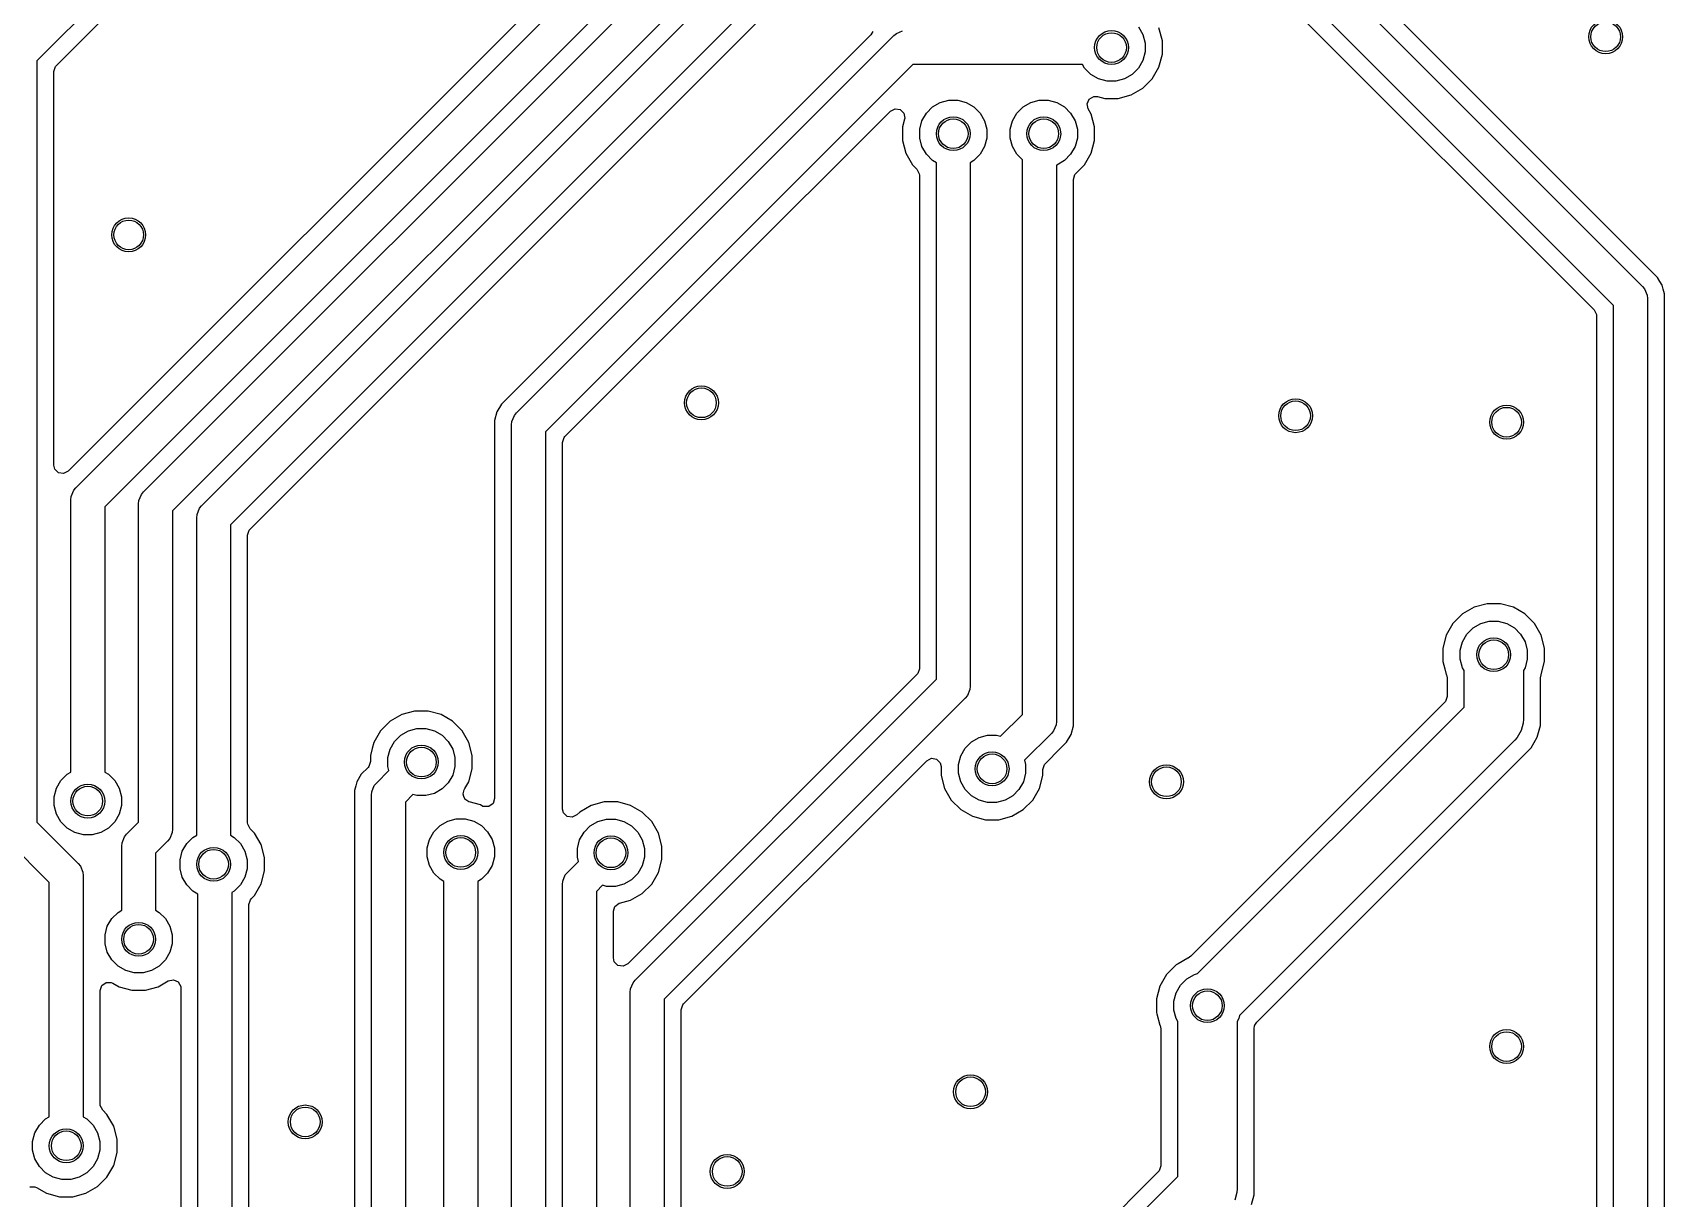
# Model space of a CAD drawing. Extents: x 0.23 to 2.97, y 0.23 to 2.17.
# Drawn here: x 1.289 to 2.047, y 1.201 to 1.742 of the extents above; entities that cross this region are included whole.
import ezdxf

# ---------------------------------------------------------------- set-up
doc = ezdxf.new("R2010")
doc.units = 0
doc.header["$MEASUREMENT"] = 0
doc.layers.add('BLACK', color=7, linetype='CONTINUOUS')

msp = doc.modelspace()

# ---------------------------------------------------------------- linework, layer by layer
at = {"layer": 'BLACK', "linetype": 'CONTINUOUS'}
for p, q in [((1.46822, 1.90563), (1.29138, 1.72878)), ((1.30041, 1.72666), (1.36694, 1.79319)), ((1.55482, 1.78712), (1.30593, 1.53822)), ((1.30943, 1.53057), (1.56207, 1.78321)), ((1.57474, 1.77361), (1.32287, 1.52174)), ((1.88557, 1.77557), (2.03706, 1.62407)), ((2.04118, 1.63112), (1.892, 1.7803)), ((1.34093, 1.52866), (1.58569, 1.77342)), ((1.59837, 1.76382), (1.35437, 1.51983)), ((1.36788, 1.52221), (1.60931, 1.76364)), ((2.02362, 1.61524), (1.87674, 1.76213)), ((1.62199, 1.75404), (1.38133, 1.51338)), ((1.87461, 1.75309), (2.01459, 1.61311)), ((1.39036, 1.51125), (1.62904, 1.74993)), ((1.80299, 1.74459), (1.80505, 1.74103)), ((1.81414, 1.73811), (1.81253, 1.74413)), ((1.67863, 1.74093), (1.50711, 1.56941)), ((1.51416, 1.56529), (1.68943, 1.74057)), ((1.67958, 1.74248), (1.67863, 1.74093)), ((1.68943, 1.74057), (1.69063, 1.74155)), ((1.69063, 1.74155), (1.69346, 1.74272)), ((1.80505, 1.74103), (1.80611, 1.73706)), ((1.80611, 1.73706), (1.80611, 1.73294)), ((1.81414, 1.73189), (1.81414, 1.73811)), ((1.29138, 1.72878), (1.29138, 1.37522)), ((1.80505, 1.72897), (1.80299, 1.72541)), ((1.80611, 1.73294), (1.80505, 1.72897)), ((1.81253, 1.72587), (1.81414, 1.73189)), ((1.29927, 1.7239), (1.30002, 1.72619)), ((1.29927, 1.54098), (1.29927, 1.7239)), ((1.30002, 1.72619), (1.30041, 1.72666)), ((1.69826, 1.72713), (1.5276, 1.55646)), ((1.77701, 1.72713), (1.69826, 1.72713)), ((1.778, 1.72541), (1.77701, 1.72713)), ((1.78091, 1.72251), (1.778, 1.72541)), ((1.78447, 1.72045), (1.78091, 1.72251)), ((1.78844, 1.71939), (1.78447, 1.72045)), ((1.79652, 1.72045), (1.79255, 1.71939)), ((1.80008, 1.72251), (1.79652, 1.72045)), ((1.80299, 1.72541), (1.80008, 1.72251)), ((1.80501, 1.71608), (1.80941, 1.72048)), ((1.80941, 1.72048), (1.81253, 1.72587)), ((1.79255, 1.71939), (1.78844, 1.71939)), ((1.79361, 1.71136), (1.79962, 1.71297)), ((1.79962, 1.71297), (1.80501, 1.71608)), ((1.61048, 1.62819), (1.68781, 1.70551)), ((1.68781, 1.70551), (1.68996, 1.70661)), ((1.68996, 1.70661), (1.69234, 1.70623)), ((1.69234, 1.70623), (1.69404, 1.70453)), ((1.70451, 1.70459), (1.70741, 1.70749)), ((1.70741, 1.70749), (1.71097, 1.70955)), ((1.71097, 1.70955), (1.71494, 1.71061)), ((1.71494, 1.71061), (1.71906, 1.71061)), ((1.71906, 1.71061), (1.72303, 1.70955)), ((1.72303, 1.70955), (1.72659, 1.70749)), ((1.72659, 1.70749), (1.72949, 1.70459)), ((1.74651, 1.70459), (1.74941, 1.70749)), ((1.74941, 1.70749), (1.75297, 1.70955)), ((1.75297, 1.70955), (1.75694, 1.71061)), ((1.75694, 1.71061), (1.76106, 1.71061)), ((1.76106, 1.71061), (1.76503, 1.70955)), ((1.76503, 1.70955), (1.76859, 1.70749)), ((1.76859, 1.70749), (1.77149, 1.70459)), ((1.77913, 1.7089), (1.78011, 1.7111)), ((1.77963, 1.70655), (1.77913, 1.7089)), ((1.78103, 1.70413), (1.77963, 1.70655)), ((1.78011, 1.7111), (1.7822, 1.71231)), ((1.7822, 1.71231), (1.78402, 1.71226)), ((1.78402, 1.71226), (1.78738, 1.71136)), ((1.78738, 1.71136), (1.78738, 1.71136)), ((1.78738, 1.71136), (1.79361, 1.71136)), ((1.79361, 1.71136), (1.79361, 1.71136)), ((1.69433, 1.70175), (1.69336, 1.69811)), ((1.69336, 1.69811), (1.69336, 1.69189)), ((1.69404, 1.70453), (1.69442, 1.70215)), ((1.69442, 1.70215), (1.69433, 1.70175)), ((1.70139, 1.69706), (1.70245, 1.70103)), ((1.70245, 1.70103), (1.70451, 1.70459)), ((1.72949, 1.70459), (1.73155, 1.70103)), ((1.73155, 1.70103), (1.73261, 1.69706)), ((1.74339, 1.69706), (1.74445, 1.70103)), ((1.74445, 1.70103), (1.74651, 1.70459)), ((1.77149, 1.70459), (1.77355, 1.70103)), ((1.77355, 1.70103), (1.77461, 1.69706)), ((1.78264, 1.69811), (1.78103, 1.70413)), ((1.78264, 1.69189), (1.78264, 1.69811)), ((1.69336, 1.69189), (1.69497, 1.68587)), ((1.70139, 1.69294), (1.70139, 1.69706)), ((1.70245, 1.68897), (1.70139, 1.69294)), ((1.73261, 1.69294), (1.73155, 1.68897)), ((1.73261, 1.69706), (1.73261, 1.69294)), ((1.74339, 1.69294), (1.74339, 1.69706)), ((1.74445, 1.68897), (1.74339, 1.69294)), ((1.77461, 1.69294), (1.77355, 1.68897)), ((1.77461, 1.69706), (1.77461, 1.69294)), ((1.78103, 1.68587), (1.78264, 1.69189)), ((1.69497, 1.68587), (1.69808, 1.68048)), ((1.70451, 1.68541), (1.70245, 1.68897)), ((1.70741, 1.68251), (1.70451, 1.68541)), ((1.70913, 1.68152), (1.70741, 1.68251)), ((1.72659, 1.68251), (1.72487, 1.68152)), ((1.72949, 1.68541), (1.72659, 1.68251)), ((1.73155, 1.68897), (1.72949, 1.68541)), ((1.74651, 1.68541), (1.74445, 1.68897)), ((1.74913, 1.68279), (1.74651, 1.68541)), ((1.74913, 1.42526), (1.74913, 1.68279)), ((1.76859, 1.68251), (1.76503, 1.68045)), ((1.77149, 1.68541), (1.76859, 1.68251)), ((1.77355, 1.68897), (1.77149, 1.68541)), ((1.77792, 1.68048), (1.78103, 1.68587)), ((1.69808, 1.68048), (1.70009, 1.67847)), ((1.70009, 1.67847), (1.70118, 1.67633)), ((1.70118, 1.67633), (1.70123, 1.67572)), ((1.70123, 1.67572), (1.70123, 1.44652)), ((1.70913, 1.44164), (1.70913, 1.68152)), ((1.72487, 1.68152), (1.72487, 1.43838)), ((1.76503, 1.68045), (1.76487, 1.68041)), ((1.76487, 1.68041), (1.76487, 1.422)), ((1.77277, 1.67372), (1.77351, 1.67601)), ((1.77351, 1.67601), (1.77391, 1.67647)), ((1.77391, 1.67647), (1.77792, 1.68048)), ((1.77277, 1.42432), (1.77277, 1.67372)), ((2.04411, 1.62819), (2.04118, 1.63112)), ((2.04118, 1.63112), (2.04118, 1.63112)), ((1.53663, 1.55433), (1.61048, 1.62819)), ((2.03706, 1.62407), (2.03804, 1.62288)), ((2.03804, 1.62288), (2.03922, 1.62004)), ((2.04515, 1.62639), (2.04411, 1.62819)), ((2.04619, 1.62459), (2.04515, 1.62639)), ((2.04668, 1.62278), (2.04619, 1.62459)), ((2.04619, 1.62459), (2.04619, 1.62459)), ((2.04619, 1.62459), (2.04619, 1.62459)), ((2.04726, 1.62058), (2.04668, 1.62278)), ((2.04668, 1.62278), (2.04668, 1.62278)), ((2.02362, 1.1835), (2.02362, 1.61524)), ((2.03922, 1.62004), (2.03937, 1.6185)), ((2.03937, 1.6185), (2.03937, 1.18677)), ((2.04726, 1.19165), (2.04726, 1.62058)), ((2.04726, 1.62058), (2.04726, 1.62058)), ((2.01459, 1.61311), (2.01568, 1.61097)), ((2.01568, 1.61097), (2.01573, 1.61036)), ((2.01573, 1.61036), (2.01573, 1.18558)), ((1.50711, 1.56941), (1.50503, 1.56581)), ((1.50503, 1.56581), (1.50396, 1.5618)), ((1.50396, 1.5618), (1.50396, 1.38615)), ((1.50503, 1.56581), (1.50503, 1.56581)), ((1.50503, 1.56581), (1.50503, 1.56581)), ((1.51185, 1.55972), (1.512, 1.56126)), ((1.512, 1.56126), (1.51318, 1.5641)), ((1.51318, 1.5641), (1.51416, 1.56529)), ((1.51185, 1.11125), (1.51185, 1.55972)), ((1.5276, 1.55646), (1.5276, 1.11569)), ((1.53549, 1.55158), (1.53624, 1.55387)), ((1.53624, 1.55387), (1.53663, 1.55433)), ((1.53549, 1.38134), (1.53549, 1.55158)), ((1.2997, 1.53921), (1.29927, 1.54098)), ((1.3014, 1.53751), (1.2997, 1.53921)), ((1.30378, 1.53713), (1.3014, 1.53751)), ((1.30593, 1.53822), (1.30378, 1.53713)), ((1.30713, 1.525), (1.30728, 1.52654)), ((1.30713, 1.39848), (1.30713, 1.525)), ((1.30728, 1.52654), (1.30845, 1.52937)), ((1.30845, 1.52937), (1.30943, 1.53057)), ((1.33862, 1.52309), (1.33877, 1.52463)), ((1.33877, 1.52463), (1.33995, 1.52746)), ((1.33995, 1.52746), (1.34093, 1.52866)), ((1.32287, 1.52174), (1.32287, 1.39848)), ((1.33862, 1.37522), (1.33862, 1.52309)), ((1.35437, 1.51983), (1.35437, 1.37195)), ((1.36558, 1.51664), (1.36573, 1.51817)), ((1.36558, 1.36915), (1.36558, 1.51664)), ((1.36573, 1.51817), (1.3669, 1.52101)), ((1.3669, 1.52101), (1.36788, 1.52221)), ((1.38133, 1.51338), (1.38133, 1.36915)), ((1.38922, 1.50849), (1.38996, 1.51078)), ((1.38922, 1.37494), (1.38922, 1.50849)), ((1.38996, 1.51078), (1.39036, 1.51125)), ((1.95348, 1.47192), (1.94908, 1.46752)), ((1.95887, 1.47503), (1.95348, 1.47192)), ((1.96489, 1.47664), (1.95887, 1.47503)), ((1.97111, 1.47664), (1.96489, 1.47664)), ((1.97713, 1.47503), (1.97111, 1.47664)), ((1.98252, 1.47192), (1.97713, 1.47503)), ((1.98692, 1.46752), (1.98252, 1.47192)), ((1.94908, 1.46752), (1.94597, 1.46213)), ((1.95551, 1.46259), (1.95841, 1.46549)), ((1.95841, 1.46549), (1.96197, 1.46755)), ((1.96197, 1.46755), (1.96594, 1.46861)), ((1.96594, 1.46861), (1.97006, 1.46861)), ((1.97006, 1.46861), (1.97403, 1.46755)), ((1.97403, 1.46755), (1.97759, 1.46549)), ((1.97759, 1.46549), (1.98049, 1.46259)), ((1.99003, 1.46213), (1.98692, 1.46752)), ((1.94597, 1.46213), (1.94436, 1.45611)), ((1.94436, 1.45611), (1.94436, 1.44989)), ((1.95239, 1.45506), (1.95345, 1.45903)), ((1.95345, 1.45903), (1.95551, 1.46259)), ((1.98049, 1.46259), (1.98255, 1.45903)), ((1.98255, 1.45903), (1.98361, 1.45506)), ((1.99164, 1.45611), (1.99003, 1.46213)), ((1.99164, 1.44989), (1.99164, 1.45611)), ((1.94436, 1.44989), (1.94526, 1.44652)), ((1.95239, 1.45094), (1.95239, 1.45506)), ((1.95345, 1.44697), (1.95239, 1.45094)), ((1.98361, 1.45094), (1.98255, 1.44697)), ((1.98361, 1.45506), (1.98361, 1.45094)), ((1.99003, 1.44387), (1.99164, 1.44989)), ((1.70009, 1.44377), (1.56577, 1.30944)), ((1.56927, 1.30179), (1.70913, 1.44164)), ((1.70049, 1.44423), (1.70009, 1.44377)), ((1.70123, 1.44652), (1.70049, 1.44423)), ((1.94526, 1.44652), (1.94597, 1.44387)), ((1.94597, 1.44387), (1.94603, 1.44373)), ((1.94603, 1.44373), (1.94633, 1.44224)), ((1.94633, 1.44224), (1.94633, 1.43359)), ((1.95422, 1.44564), (1.95345, 1.44697)), ((1.95422, 1.42871), (1.95422, 1.44564)), ((1.98255, 1.44697), (1.98178, 1.44564)), ((1.98178, 1.44564), (1.98178, 1.423)), ((1.98967, 1.44224), (1.98997, 1.44373)), ((1.98967, 1.42015), (1.98967, 1.44224)), ((1.98997, 1.44373), (1.99003, 1.44387)), ((1.99003, 1.44387), (1.99003, 1.44387)), ((1.72257, 1.43281), (1.58272, 1.29296)), ((1.72355, 1.434), (1.72257, 1.43281)), ((1.72472, 1.43684), (1.72355, 1.434)), ((1.72487, 1.43838), (1.72472, 1.43684)), ((1.94633, 1.43359), (1.94558, 1.4313)), ((1.46081, 1.42518), (1.45542, 1.42207)), ((1.46682, 1.42679), (1.46081, 1.42518)), ((1.47305, 1.42679), (1.46682, 1.42679)), ((1.47906, 1.42518), (1.47305, 1.42679)), ((1.48445, 1.42207), (1.47906, 1.42518)), ((1.73897, 1.4151), (1.74913, 1.42526)), ((1.94519, 1.43084), (1.82729, 1.31294)), ((1.83046, 1.30495), (1.95422, 1.42871)), ((1.94558, 1.4313), (1.94519, 1.43084)), ((1.45102, 1.41767), (1.44791, 1.41227)), ((1.45542, 1.42207), (1.45102, 1.41767)), ((1.46035, 1.41564), (1.46391, 1.4177)), ((1.46391, 1.4177), (1.46788, 1.41876)), ((1.46788, 1.41876), (1.47199, 1.41876)), ((1.47199, 1.41876), (1.47596, 1.4177)), ((1.47596, 1.4177), (1.47952, 1.41564)), ((1.48886, 1.41767), (1.48445, 1.42207)), ((1.49197, 1.41227), (1.48886, 1.41767)), ((1.76355, 1.41763), (1.76257, 1.41643)), ((1.76472, 1.42046), (1.76355, 1.41763)), ((1.76487, 1.422), (1.76472, 1.42046)), ((1.77169, 1.41591), (1.77277, 1.41992)), ((1.77277, 1.42431), (1.77277, 1.42432)), ((1.77277, 1.42408), (1.77277, 1.42431)), ((1.77277, 1.41992), (1.77277, 1.42408)), ((1.98073, 1.41773), (1.97893, 1.41461)), ((1.98166, 1.4212), (1.98073, 1.41773)), ((1.98178, 1.423), (1.98166, 1.4212)), ((1.98821, 1.41469), (1.98967, 1.42015)), ((1.44791, 1.41227), (1.44713, 1.40938)), ((1.45539, 1.40918), (1.45744, 1.41274)), ((1.45744, 1.41274), (1.46035, 1.41564)), ((1.47952, 1.41564), (1.48243, 1.41274)), ((1.48243, 1.41274), (1.48449, 1.40918)), ((1.49358, 1.40626), (1.49197, 1.41227)), ((1.72251, 1.40959), (1.72541, 1.41249)), ((1.72541, 1.41249), (1.72897, 1.41455)), ((1.72897, 1.41455), (1.73294, 1.41561)), ((1.73294, 1.41561), (1.73706, 1.41561)), ((1.73706, 1.41561), (1.73897, 1.4151)), ((1.76257, 1.41643), (1.7501, 1.40397)), ((1.76668, 1.40938), (1.76962, 1.41232)), ((1.76962, 1.41232), (1.77169, 1.41591)), ((1.97774, 1.41326), (1.84995, 1.28546)), ((1.85794, 1.28229), (1.98534, 1.40969)), ((1.97893, 1.41461), (1.97774, 1.41326)), ((1.98534, 1.40969), (1.9882, 1.41463)), ((1.9882, 1.41463), (1.98821, 1.41469)), ((1.4463, 1.40342), (1.44555, 1.40113)), ((1.44713, 1.40938), (1.4463, 1.40626)), ((1.4463, 1.40626), (1.4463, 1.40342)), ((1.45432, 1.40521), (1.45539, 1.40918)), ((1.45432, 1.40109), (1.45432, 1.40521)), ((1.48449, 1.40918), (1.48555, 1.40521)), ((1.48555, 1.40521), (1.48555, 1.40109)), ((1.49358, 1.40004), (1.49358, 1.40626)), ((1.59175, 1.29083), (1.7047, 1.40378)), ((1.7047, 1.40378), (1.70685, 1.40488)), ((1.70685, 1.40488), (1.70923, 1.4045)), ((1.70923, 1.4045), (1.71093, 1.4028)), ((1.71093, 1.4028), (1.71136, 1.40103)), ((1.71939, 1.40206), (1.72045, 1.40603)), ((1.72045, 1.40603), (1.72251, 1.40959)), ((1.7501, 1.40397), (1.75061, 1.40206)), ((1.75939, 1.40202), (1.75978, 1.40248)), ((1.75978, 1.40248), (1.76668, 1.40938)), ((1.76668, 1.40938), (1.76668, 1.40938)), ((1.30045, 1.39103), (1.30251, 1.39459)), ((1.30251, 1.39459), (1.30541, 1.39749)), ((1.30541, 1.39749), (1.30713, 1.39848)), ((1.32287, 1.39848), (1.32459, 1.39749)), ((1.32459, 1.39749), (1.32749, 1.39459)), ((1.32749, 1.39459), (1.32955, 1.39103)), ((1.44201, 1.39752), (1.43994, 1.39393)), ((1.44515, 1.40067), (1.44201, 1.39752)), ((1.44201, 1.39752), (1.44201, 1.39752)), ((1.44555, 1.40113), (1.44515, 1.40067)), ((1.44906, 1.39341), (1.45484, 1.39918)), ((1.45484, 1.39918), (1.45432, 1.40109)), ((1.48449, 1.39712), (1.48243, 1.39356)), ((1.48555, 1.40109), (1.48449, 1.39712)), ((1.49197, 1.39402), (1.49358, 1.40004)), ((1.71136, 1.40103), (1.71136, 1.39689)), ((1.71136, 1.39689), (1.71297, 1.39087)), ((1.71939, 1.39794), (1.71939, 1.40206)), ((1.72045, 1.39397), (1.71939, 1.39794)), ((1.75061, 1.39794), (1.74955, 1.39397)), ((1.75061, 1.40206), (1.75061, 1.39794)), ((1.75703, 1.39087), (1.75864, 1.39689)), ((1.75864, 1.39973), (1.75939, 1.40202)), ((1.75864, 1.39689), (1.75864, 1.39973)), ((1.29939, 1.38706), (1.30045, 1.39103)), ((1.29939, 1.38294), (1.29939, 1.38706)), ((1.32955, 1.39103), (1.33061, 1.38706)), ((1.33061, 1.38706), (1.33061, 1.38294)), ((1.43944, 1.39208), (1.43886, 1.38992)), ((1.43886, 1.38992), (1.43886, 1.19315)), ((1.43994, 1.39393), (1.43944, 1.39208)), ((1.43944, 1.39208), (1.43944, 1.39208)), ((1.43994, 1.39393), (1.43994, 1.39393)), ((1.44676, 1.38784), (1.44691, 1.38938)), ((1.44676, 1.18826), (1.44676, 1.38784)), ((1.44691, 1.38938), (1.44808, 1.39222)), ((1.44808, 1.39222), (1.44906, 1.39341)), ((1.46597, 1.38805), (1.4625, 1.38458)), ((1.46788, 1.38754), (1.46597, 1.38805)), ((1.47199, 1.38754), (1.46788, 1.38754)), ((1.47596, 1.3886), (1.47199, 1.38754)), ((1.47952, 1.39066), (1.47596, 1.3886)), ((1.48243, 1.39356), (1.47952, 1.39066)), ((1.4893, 1.38835), (1.4895, 1.38898)), ((1.48933, 1.38826), (1.4893, 1.38835)), ((1.48931, 1.38816), (1.48933, 1.38826)), ((1.4897, 1.38712), (1.48931, 1.38816)), ((1.4895, 1.38898), (1.48982, 1.39031)), ((1.49005, 1.38606), (1.4897, 1.38712)), ((1.48982, 1.39031), (1.49015, 1.39087)), ((1.49015, 1.39087), (1.49197, 1.39402)), ((1.71297, 1.39087), (1.71608, 1.38548)), ((1.72251, 1.39041), (1.72045, 1.39397)), ((1.72541, 1.38751), (1.72251, 1.39041)), ((1.72897, 1.38545), (1.72541, 1.38751)), ((1.74459, 1.38751), (1.74103, 1.38545)), ((1.74749, 1.39041), (1.74459, 1.38751)), ((1.74955, 1.39397), (1.74749, 1.39041)), ((1.75392, 1.38548), (1.75703, 1.39087)), ((1.30045, 1.37897), (1.29939, 1.38294)), ((1.33061, 1.38294), (1.32955, 1.37897)), ((1.4625, 1.38458), (1.4625, 1.185)), ((1.49013, 1.386), (1.49005, 1.38606)), ((1.49017, 1.38591), (1.49013, 1.386)), ((1.4911, 1.3853), (1.49017, 1.38591)), ((1.492, 1.38465), (1.4911, 1.3853)), ((1.4921, 1.38462), (1.492, 1.38465)), ((1.49735, 1.38321), (1.4921, 1.38462)), ((1.49847, 1.38257), (1.49735, 1.38321)), ((1.49886, 1.38244), (1.49847, 1.38257)), ((1.50126, 1.38244), (1.49886, 1.38244)), ((1.50321, 1.38386), (1.50126, 1.38244)), ((1.50396, 1.38615), (1.50321, 1.38386)), ((1.53592, 1.37957), (1.53549, 1.38134)), ((1.53762, 1.37786), (1.53592, 1.37957)), ((1.54348, 1.37992), (1.54215, 1.37858)), ((1.54887, 1.38303), (1.54348, 1.37992)), ((1.55489, 1.38464), (1.54887, 1.38303)), ((1.56111, 1.38464), (1.55489, 1.38464)), ((1.56713, 1.38303), (1.56111, 1.38464)), ((1.57252, 1.37992), (1.56713, 1.38303)), ((1.57692, 1.37552), (1.57252, 1.37992)), ((1.71608, 1.38548), (1.72048, 1.38108)), ((1.72048, 1.38108), (1.72587, 1.37797)), ((1.73294, 1.38439), (1.72897, 1.38545)), ((1.73706, 1.38439), (1.73294, 1.38439)), ((1.74103, 1.38545), (1.73706, 1.38439)), ((1.74413, 1.37797), (1.74952, 1.38108)), ((1.74952, 1.38108), (1.75392, 1.38548)), ((1.29138, 1.37522), (1.31057, 1.35603)), ((1.30251, 1.37541), (1.30045, 1.37897)), ((1.30541, 1.37251), (1.30251, 1.37541)), ((1.30897, 1.37045), (1.30541, 1.37251)), ((1.32459, 1.37251), (1.32103, 1.37045)), ((1.32749, 1.37541), (1.32459, 1.37251)), ((1.32955, 1.37897), (1.32749, 1.37541)), ((1.33305, 1.36965), (1.33862, 1.37522)), ((1.35437, 1.37195), (1.35422, 1.37042)), ((1.38927, 1.37433), (1.38922, 1.37494)), ((1.39036, 1.37219), (1.38927, 1.37433)), ((1.39147, 1.37108), (1.39036, 1.37219)), ((1.47573, 1.37077), (1.47864, 1.37367)), ((1.47864, 1.37367), (1.4822, 1.37573)), ((1.4822, 1.37573), (1.48617, 1.37679)), ((1.48617, 1.37679), (1.49028, 1.37679)), ((1.49028, 1.37679), (1.49425, 1.37573)), ((1.49425, 1.37573), (1.49782, 1.37367)), ((1.49782, 1.37367), (1.50072, 1.37077)), ((1.54, 1.37749), (1.53762, 1.37786)), ((1.54215, 1.37858), (1.54, 1.37749)), ((1.54551, 1.37059), (1.54841, 1.37349)), ((1.54841, 1.37349), (1.55197, 1.37555)), ((1.55197, 1.37555), (1.55594, 1.37661)), ((1.55594, 1.37661), (1.56006, 1.37661)), ((1.56006, 1.37661), (1.56403, 1.37555)), ((1.56403, 1.37555), (1.56759, 1.37349)), ((1.56759, 1.37349), (1.57049, 1.37059)), ((1.58003, 1.37013), (1.57692, 1.37552)), ((1.72587, 1.37797), (1.73189, 1.37636)), ((1.73189, 1.37636), (1.73189, 1.37636)), ((1.73189, 1.37636), (1.73811, 1.37636)), ((1.73811, 1.37636), (1.74413, 1.37797)), ((1.73811, 1.37636), (1.73811, 1.37636)), ((1.29713, 1.3472), (1.27794, 1.36639)), ((1.31294, 1.36939), (1.30897, 1.37045)), ((1.31706, 1.36939), (1.31294, 1.36939)), ((1.32103, 1.37045), (1.31706, 1.36939)), ((1.33075, 1.36408), (1.3309, 1.36562)), ((1.3309, 1.36562), (1.33208, 1.36845)), ((1.33208, 1.36845), (1.33305, 1.36965)), ((1.35206, 1.36639), (1.3465, 1.36082)), ((1.35304, 1.36758), (1.35206, 1.36639)), ((1.35422, 1.37042), (1.35304, 1.36758)), ((1.3589, 1.36169), (1.36096, 1.36525)), ((1.36096, 1.36525), (1.36386, 1.36816)), ((1.36386, 1.36816), (1.36558, 1.36915)), ((1.38133, 1.36915), (1.38304, 1.36816)), ((1.38304, 1.36816), (1.38595, 1.36525)), ((1.38595, 1.36525), (1.388, 1.36169)), ((1.39237, 1.37018), (1.39147, 1.37108)), ((1.39548, 1.36479), (1.39237, 1.37018)), ((1.39709, 1.35878), (1.39548, 1.36479)), ((1.47262, 1.36324), (1.47368, 1.36721)), ((1.47368, 1.36721), (1.47573, 1.37077)), ((1.50072, 1.37077), (1.50278, 1.36721)), ((1.50278, 1.36721), (1.50384, 1.36324)), ((1.54239, 1.36306), (1.54345, 1.36703)), ((1.54345, 1.36703), (1.54551, 1.37059)), ((1.57049, 1.37059), (1.57255, 1.36703)), ((1.57255, 1.36703), (1.57361, 1.36306)), ((1.58164, 1.36411), (1.58003, 1.37013)), ((1.33075, 1.33431), (1.33075, 1.36408)), ((1.3465, 1.36082), (1.3465, 1.33431)), ((1.35784, 1.35772), (1.3589, 1.36169)), ((1.35784, 1.35361), (1.35784, 1.35772)), ((1.388, 1.36169), (1.38906, 1.35772)), ((1.38906, 1.35772), (1.38906, 1.35361)), ((1.39709, 1.35255), (1.39709, 1.35878)), ((1.47262, 1.35913), (1.47262, 1.36324)), ((1.47368, 1.35515), (1.47262, 1.35913)), ((1.50384, 1.35913), (1.50278, 1.35515)), ((1.50384, 1.36324), (1.50384, 1.35913)), ((1.53778, 1.35191), (1.5429, 1.35703)), ((1.54239, 1.35894), (1.54239, 1.36306)), ((1.5429, 1.35703), (1.54239, 1.35894)), ((1.57361, 1.35894), (1.57255, 1.35497)), ((1.57361, 1.36306), (1.57361, 1.35894)), ((1.58003, 1.35187), (1.58164, 1.35789)), ((1.58164, 1.35789), (1.58164, 1.36411)), ((1.31057, 1.35603), (1.31155, 1.35483)), ((1.31155, 1.35483), (1.31272, 1.35199)), ((1.31272, 1.35199), (1.31287, 1.35046)), ((1.31287, 1.35046), (1.31287, 1.2384)), ((1.3589, 1.34964), (1.35784, 1.35361)), ((1.36096, 1.34608), (1.3589, 1.34964)), ((1.388, 1.34964), (1.38595, 1.34608)), ((1.38906, 1.35361), (1.388, 1.34964)), ((1.39548, 1.34654), (1.39709, 1.35255)), ((1.47573, 1.35159), (1.47368, 1.35515)), ((1.47864, 1.34869), (1.47573, 1.35159)), ((1.50072, 1.35159), (1.49782, 1.34869)), ((1.50278, 1.35515), (1.50072, 1.35159)), ((1.53562, 1.34788), (1.5368, 1.35072)), ((1.5368, 1.35072), (1.53778, 1.35191)), ((1.57049, 1.35141), (1.56759, 1.34851)), ((1.57255, 1.35497), (1.57049, 1.35141)), ((1.57692, 1.34648), (1.58003, 1.35187)), ((1.29713, 1.2384), (1.29713, 1.3472)), ((1.36386, 1.34317), (1.36096, 1.34608)), ((1.36613, 1.34186), (1.36386, 1.34317)), ((1.36613, 1.16726), (1.36613, 1.34186)), ((1.38304, 1.34317), (1.38187, 1.3425)), ((1.38187, 1.3425), (1.38187, 1.164)), ((1.38595, 1.34608), (1.38304, 1.34317)), ((1.39237, 1.34115), (1.39548, 1.34654)), ((1.48035, 1.3477), (1.47864, 1.34869)), ((1.48035, 1.04677), (1.48035, 1.3477)), ((1.49782, 1.34869), (1.4961, 1.3477)), ((1.4961, 1.3477), (1.4961, 1.05003)), ((1.53547, 1.34635), (1.53562, 1.34788)), ((1.53547, 1.1252), (1.53547, 1.34635)), ((1.55403, 1.3459), (1.55122, 1.34308)), ((1.55122, 1.34308), (1.55122, 1.12846)), ((1.55594, 1.34539), (1.55403, 1.3459)), ((1.56006, 1.34539), (1.55594, 1.34539)), ((1.56403, 1.34645), (1.56006, 1.34539)), ((1.56759, 1.34851), (1.56403, 1.34645)), ((1.56713, 1.33897), (1.57252, 1.34208)), ((1.57252, 1.34208), (1.57692, 1.34648)), ((1.32904, 1.33332), (1.33075, 1.33431)), ((1.3465, 1.33431), (1.34821, 1.33332)), ((1.38977, 1.33693), (1.39051, 1.33922)), ((1.38977, 1.16608), (1.38977, 1.33693)), ((1.39051, 1.33922), (1.39091, 1.33969)), ((1.39091, 1.33969), (1.39237, 1.34115)), ((1.55911, 1.33383), (1.55986, 1.33612)), ((1.55986, 1.33612), (1.56181, 1.33754)), ((1.56181, 1.33754), (1.562, 1.3376)), ((1.562, 1.3376), (1.56713, 1.33897)), ((1.32301, 1.32288), (1.32407, 1.32685)), ((1.32407, 1.32685), (1.32613, 1.33041)), ((1.32613, 1.33041), (1.32904, 1.33332)), ((1.34821, 1.33332), (1.35112, 1.33041)), ((1.35112, 1.33041), (1.35317, 1.32685)), ((1.35317, 1.32685), (1.35424, 1.32288)), ((1.55911, 1.3122), (1.55911, 1.33383)), ((1.32301, 1.31877), (1.32301, 1.32288)), ((1.32407, 1.3148), (1.32301, 1.31877)), ((1.35424, 1.31877), (1.35317, 1.3148)), ((1.35424, 1.32288), (1.35424, 1.31877)), ((1.32613, 1.31124), (1.32407, 1.3148)), ((1.32904, 1.30833), (1.32613, 1.31124)), ((1.35112, 1.31124), (1.34821, 1.30833)), ((1.35317, 1.3148), (1.35112, 1.31124)), ((1.55954, 1.31043), (1.55911, 1.3122)), ((1.82587, 1.31203), (1.8214, 1.30944)), ((1.82602, 1.31209), (1.82587, 1.31203)), ((1.82729, 1.31294), (1.82602, 1.31209)), ((1.3326, 1.30628), (1.32904, 1.30833)), ((1.33657, 1.30521), (1.3326, 1.30628)), ((1.34068, 1.30521), (1.33657, 1.30521)), ((1.34465, 1.30628), (1.34068, 1.30521)), ((1.34821, 1.30833), (1.34465, 1.30628)), ((1.56124, 1.30873), (1.55954, 1.31043)), ((1.56362, 1.30835), (1.56124, 1.30873)), ((1.56577, 1.30944), (1.56362, 1.30835)), ((1.81608, 1.30452), (1.81297, 1.29913)), ((1.82048, 1.30892), (1.81608, 1.30452)), ((1.8214, 1.30944), (1.82048, 1.30892)), ((1.82541, 1.30249), (1.82897, 1.30455)), ((1.82897, 1.30455), (1.83046, 1.30495)), ((1.32077, 1.29708), (1.32151, 1.29938)), ((1.32077, 1.2442), (1.32077, 1.29708)), ((1.32151, 1.29938), (1.32346, 1.30079)), ((1.32346, 1.30079), (1.32587, 1.30079)), ((1.32587, 1.30079), (1.32661, 1.30046)), ((1.32661, 1.30046), (1.3295, 1.2988)), ((1.3295, 1.2988), (1.33551, 1.29719)), ((1.33551, 1.29719), (1.33551, 1.29719)), ((1.33551, 1.29719), (1.34173, 1.29719)), ((1.34173, 1.29719), (1.34775, 1.2988)), ((1.34173, 1.29719), (1.34173, 1.29719)), ((1.34775, 1.2988), (1.35239, 1.30147)), ((1.35239, 1.30147), (1.35474, 1.30198)), ((1.35474, 1.30198), (1.35694, 1.301)), ((1.35694, 1.301), (1.35815, 1.29891)), ((1.35815, 1.29891), (1.35823, 1.2981)), ((1.35823, 1.2981), (1.35823, 1.17215)), ((1.56697, 1.29622), (1.56712, 1.29776)), ((1.56697, 1.16486), (1.56697, 1.29622)), ((1.56712, 1.29776), (1.5683, 1.3006)), ((1.5683, 1.3006), (1.56927, 1.30179)), ((1.81297, 1.29913), (1.81136, 1.29311)), ((1.81939, 1.29206), (1.82045, 1.29603)), ((1.82045, 1.29603), (1.82251, 1.29959)), ((1.82251, 1.29959), (1.82541, 1.30249)), ((1.58272, 1.29296), (1.58272, 1.16486)), ((1.59061, 1.28807), (1.59135, 1.29037)), ((1.59135, 1.29037), (1.59175, 1.29083)), ((1.81136, 1.29311), (1.81136, 1.28689)), ((1.81939, 1.28794), (1.81939, 1.29206)), ((1.59061, 1.17066), (1.59061, 1.28807)), ((1.81136, 1.28689), (1.81153, 1.28623)), ((1.81153, 1.28623), (1.81297, 1.28087)), ((1.81297, 1.28087), (1.81303, 1.28073)), ((1.82045, 1.28397), (1.81939, 1.28794)), ((1.82122, 1.28264), (1.82045, 1.28397)), ((1.82122, 1.21071), (1.82122, 1.28264)), ((1.84955, 1.28397), (1.84878, 1.28264)), ((1.84878, 1.28264), (1.84878, 1.205)), ((1.84995, 1.28546), (1.84955, 1.28397)), ((1.85697, 1.28073), (1.85703, 1.28087)), ((1.85703, 1.28087), (1.85709, 1.28102)), ((1.85703, 1.28087), (1.85703, 1.28087)), ((1.85703, 1.28087), (1.85703, 1.28087)), ((1.85709, 1.28102), (1.85794, 1.28229)), ((1.81303, 1.28073), (1.81333, 1.27924)), ((1.81333, 1.27924), (1.81333, 1.21559)), ((1.85667, 1.27924), (1.85697, 1.28073)), ((1.85667, 1.20215), (1.85667, 1.27924)), ((1.32082, 1.24359), (1.32077, 1.2442)), ((1.32191, 1.24145), (1.32082, 1.24359)), ((1.29251, 1.23451), (1.29541, 1.23741)), ((1.29541, 1.23741), (1.29713, 1.2384)), ((1.31287, 1.2384), (1.31459, 1.23741)), ((1.31459, 1.23741), (1.31749, 1.23451)), ((1.32392, 1.23944), (1.32191, 1.24145)), ((1.32703, 1.23405), (1.32392, 1.23944)), ((1.32392, 1.23944), (1.32392, 1.23944)), ((1.28939, 1.22698), (1.29045, 1.23095)), ((1.29045, 1.23095), (1.29251, 1.23451)), ((1.31749, 1.23451), (1.31955, 1.23095)), ((1.31955, 1.23095), (1.32061, 1.22698)), ((1.32864, 1.22803), (1.32703, 1.23405)), ((1.32864, 1.22181), (1.32864, 1.22803)), ((1.28939, 1.22287), (1.28939, 1.22698)), ((1.29045, 1.21889), (1.28939, 1.22287)), ((1.32061, 1.22287), (1.31955, 1.21889)), ((1.32061, 1.22698), (1.32061, 1.22287)), ((1.32703, 1.2158), (1.32864, 1.22181)), ((1.29251, 1.21533), (1.29045, 1.21889)), ((1.29541, 1.21243), (1.29251, 1.21533)), ((1.31749, 1.21533), (1.31459, 1.21243)), ((1.31955, 1.21889), (1.31749, 1.21533)), ((1.32392, 1.2104), (1.32703, 1.2158)), ((1.81219, 1.21284), (1.70933, 1.10998)), ((1.81258, 1.2133), (1.81219, 1.21284)), ((1.81333, 1.21559), (1.81258, 1.2133)), ((1.28803, 1.20593), (1.29044, 1.20593)), ((1.29044, 1.20593), (1.29118, 1.2056)), ((1.29118, 1.2056), (1.29587, 1.20289)), ((1.29897, 1.21037), (1.29541, 1.21243)), ((1.30294, 1.20931), (1.29897, 1.21037)), ((1.30706, 1.20931), (1.30294, 1.20931)), ((1.31103, 1.21037), (1.30706, 1.20931)), ((1.31459, 1.21243), (1.31103, 1.21037)), ((1.31413, 1.20289), (1.31952, 1.206)), ((1.31952, 1.206), (1.32392, 1.2104)), ((1.71693, 1.10641), (1.82122, 1.21071)), ((1.29587, 1.20289), (1.30189, 1.20128)), ((1.30189, 1.20128), (1.30189, 1.20128)), ((1.30189, 1.20128), (1.30811, 1.20128)), ((1.30811, 1.20128), (1.31413, 1.20289)), ((1.30811, 1.20128), (1.30811, 1.20128)), ((1.84866, 1.2032), (1.84773, 1.19973)), ((1.84878, 1.205), (1.84866, 1.2032)), ((1.85546, 1.19762), (1.85667, 1.20215))]:
    msp.add_line(p, q, dxfattribs=at)
at = {"layer": 'BLACK'}
for centre in [(2.02, 1.74), (1.7905, 1.735), (1.717, 1.695), (1.759, 1.695), (1.334, 1.648), (1.6, 1.57), (1.876, 1.564), (1.974, 1.561), (1.968, 1.453), (1.46994, 1.40315), (1.735, 1.4), (1.816, 1.394), (1.315, 1.385), (1.48823, 1.36118), (1.558, 1.361), (1.37345, 1.35566), (1.33862, 1.32083), (1.835, 1.29), (1.974, 1.271), (1.72501, 1.25001), (1.416, 1.236), (1.305, 1.22492), (1.612, 1.213)]:
    msp.add_circle(centre, 0.00787, dxfattribs=at)
at = {"layer": 'WHITE'}
for centre in [(2.02, 1.74), (1.7905, 1.735), (1.717, 1.695), (1.759, 1.695), (1.334, 1.648), (1.6, 1.57), (1.876, 1.564), (1.974, 1.561), (1.968, 1.453), (1.46994, 1.40315), (1.735, 1.4), (1.816, 1.394), (1.315, 1.385), (1.48823, 1.36118), (1.558, 1.361), (1.37345, 1.35566), (1.33862, 1.32083), (1.835, 1.29), (1.974, 1.271), (1.72501, 1.25001), (1.416, 1.236), (1.305, 1.22492), (1.612, 1.213)]:
    msp.add_circle(centre, 0.00689, dxfattribs=at)

doc.saveas('drawing.dxf')
